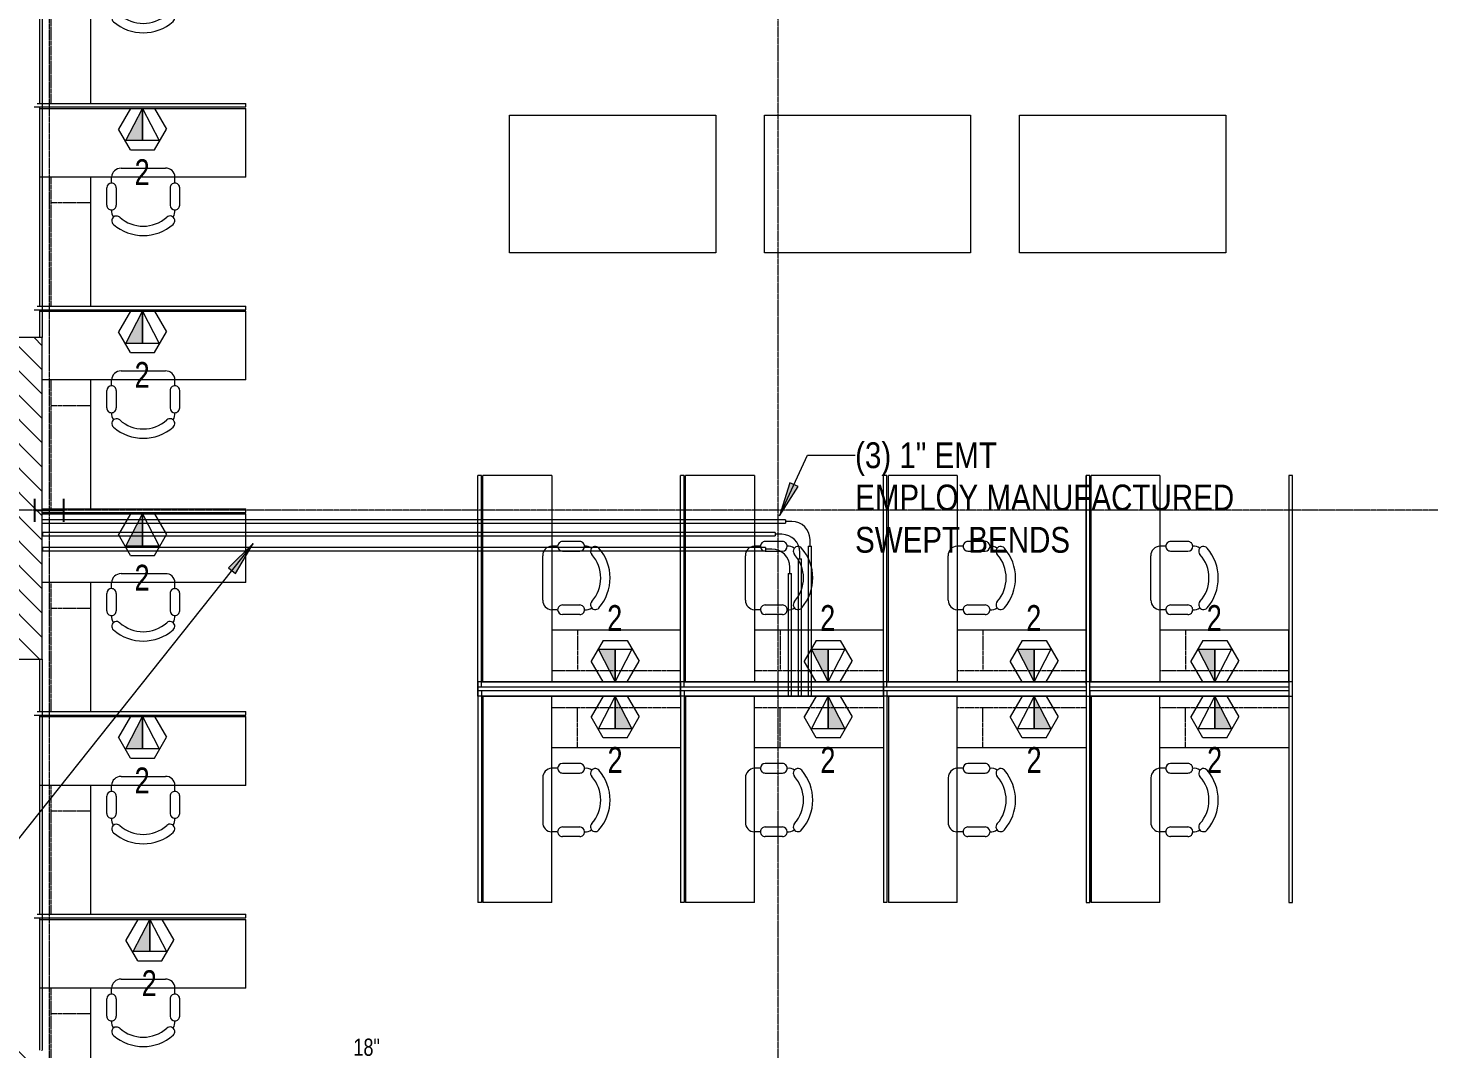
# Model space of a CAD drawing. Header units: inches. Extents: x -1106 to 1409, y -1111 to 918.
# Drawn here: x -858.3 to -369.4, y -164.2 to 192 of the extents above; entities that cross this region are included whole.
import ezdxf

# ---------------------------------------------------------------- set-up
doc = ezdxf.new("R2010")
doc.units = ezdxf.units.IN
doc.header["$MEASUREMENT"] = 0
for name, pattern in [('Dash', [0.25, 0.125, -0.125]), ('Dash_2_', [0.25, 0.125, -0.125]), ('Grid Line 1_4_', [0.4375, 0.25, -0.0625, 0.0625, -0.0625])]:
    doc.linetypes.add(name, pattern=pattern)
for name, color, linetype, lineweight in [('A-ANNO-NOTE', 131, 'Continuous', 9), ('A-GENM', 13, 'Continuous', 9), ('A-GENM-HDLN', 13, 'Dash_2_', 9), ('A-WALL', 113, 'Continuous', 13), ('A-WALL-PATT', 111, 'Continuous', 13), ('E-POWR-CNDT', 130, 'Continuous', 9), ('G-ANNO-TEXT', 231, 'Continuous', 9), ('I-FURN', 30, 'Continuous', 9), ('S-COLS-SYMB', 171, 'Continuous', 20), ('S-GRID', 1, 'Continuous', 9)]:
    doc.layers.add(name, color=color, linetype=linetype, lineweight=lineweight)
doc.styles.add('Arial Narrow', font='ARIALN.TTF', dxfattribs={"height": 9})
doc.styles.add('Arial_1', font='arial.ttf', dxfattribs={"width": 0.75, "height": 9})
doc.styles.add('Arial_2', font='arial.ttf', dxfattribs={"width": 0.75, "height": 6})

# ---------------------------------------------------------------- blocks, each defined once
blk = doc.blocks.new('AE Tech Design Workstation - AE Tech Design Workstation-V59-7TH FLOOR TELECOM UNDERFLOOR ROUTING PLAN')
at = {"layer": 'A-GENM', "color": 53}
for p, q in [((35.53, 69), (18.53, 69)), ((18.53, 69), (18.53, 24)), ((-12.43, 33.81), (-12.43, 27.75)), ((-9.11, 27.74), (-9.11, 33.81)), ((9.7, 27.74), (9.7, 33.8)), ((13.02, 33.81), (13.02, 27.74)), ((-10.77, 26.08), (-10.77, 24)), ((11.36, 26.08), (11.36, 24)), ((-35.47, 24), (35.53, 24)), ((-35.47, 24), (-35.47, 0)), ((8.04, 20.87), (-7.45, 20.87)), ((36.53, -0.5), (36.53, 9.19)), ((36.53, 0), (-35.47, 0)), ((38.41, -0.5), (-35.47, -0.5)), ((-35.47, -0.5), (-35.47, -1.75)), ((37.28, -1.75), (-35.47, -1.75))]:
    blk.add_line(p, q, dxfattribs=at)
for centre, radius, start, end in [((0.29, 28.49), 15.89, 49.1437, 131.054), ((-9.05, 39.22), 1.67, 131.054, 312.5429), ((0.29, 28.8), 12.33, 48.2016, 131.7984), ((9.62, 39.24), 1.67, 228.2016, 50.0859), ((-10.77, 33.81), 1.66, 89.999, 180), ((-6.84, 35.76), 3.94, 146.9517, 184.2406), ((-10.77, 33.81), 1.66, 0.0055, 89.999), ((11.36, 33.81), 1.66, 90.0156, 180.2214), ((8.13, 35.94), 3.26, 351.6396, 38.2491), ((11.36, 33.81), 1.66, 0, 90.0156), ((-10.77, 27.74), 1.66, 179.8001, 270.0001), ((-10.77, 27.74), 1.66, 269.965, 360), ((11.36, 27.74), 1.66, 180, 270.0521), ((11.36, 27.74), 1.66, 270.0521, 359.9993), ((-7.64, 24), 3.13, 180, 273.4675), ((8.04, 24.2), 3.33, 270, 356.6083)]:
    blk.add_arc(centre, radius, start, end, dxfattribs=at)
at = {"layer": 'A-GENM-HDLN', "color": 53, "linetype": 'Dash'}
for p, q in [((18.53, 69), (18.53, 33)), ((32.53, 24), (32.53, 69)), ((18.53, 33), (32.53, 33))]:
    blk.add_line(p, q, dxfattribs=at)
blk = doc.blocks.new('AE Tech Design Workstation - AE Tech Design Workstation-V60-7TH FLOOR TELECOM UNDERFLOOR ROUTING PLAN')
at = {"layer": 'A-GENM', "color": 53}
for p, q in [((36.53, 69), (18.53, 69)), ((18.53, 69), (18.53, 24)), ((36.53, 50.69), (36.53, 69)), ((-12.43, 33.81), (-12.43, 27.75)), ((-9.11, 27.74), (-9.11, 33.81)), ((9.7, 27.74), (9.7, 33.8)), ((13.02, 33.81), (13.02, 27.74)), ((-10.77, 26.08), (-10.77, 24)), ((11.36, 26.08), (11.36, 24)), ((-35.47, 24), (35.53, 24)), ((-35.47, 24), (-35.47, 0)), ((8.04, 20.87), (-7.45, 20.87)), ((35.53, 0), (-35.47, 0)), ((35.53, -0.5), (-35.47, -0.5)), ((-35.47, -0.5), (-35.47, -1.75)), ((35.53, -1.75), (-35.47, -1.75))]:
    blk.add_line(p, q, dxfattribs=at)
for centre, radius, start, end in [((0.29, 28.49), 15.89, 49.1437, 131.054), ((-9.05, 39.22), 1.67, 131.054, 312.5429), ((0.29, 28.8), 12.33, 48.2016, 131.7984), ((9.62, 39.24), 1.67, 228.2016, 50.0859), ((-10.77, 33.81), 1.66, 89.999, 180), ((-6.84, 35.76), 3.94, 146.9517, 184.2406), ((-10.77, 33.81), 1.66, 0.0055, 89.999), ((11.36, 33.81), 1.66, 90.0156, 180.2214), ((8.13, 35.94), 3.26, 351.6396, 38.2491), ((11.36, 33.81), 1.66, 0, 90.0156), ((-10.77, 27.74), 1.66, 179.8001, 270.0001), ((-10.77, 27.74), 1.66, 269.965, 360), ((11.36, 27.74), 1.66, 180, 270.0521), ((11.36, 27.74), 1.66, 270.0521, 359.9993), ((-7.64, 24), 3.13, 180, 273.4675), ((8.04, 24.2), 3.33, 270, 356.6083)]:
    blk.add_arc(centre, radius, start, end, dxfattribs=at)
at = {"layer": 'A-GENM-HDLN', "color": 53, "linetype": 'Dash'}
for p, q in [((18.53, 69), (18.53, 33)), ((32.53, 24), (32.53, 69)), ((18.53, 33), (32.53, 33))]:
    blk.add_line(p, q, dxfattribs=at)
blk = doc.blocks.new('AE Tech Design Workstation - AE Tech Design Workstation-V57-7TH FLOOR TELECOM UNDERFLOOR ROUTING PLAN')
at = {"layer": 'A-GENM', "color": 53}
for p, q in [((36.53, 69), (18.53, 69)), ((18.53, 69), (18.53, 24)), ((36.53, -0.5), (36.53, 69)), ((-12.43, 33.81), (-12.43, 27.75)), ((-9.11, 27.74), (-9.11, 33.81)), ((9.7, 27.74), (9.7, 33.8)), ((13.02, 33.81), (13.02, 27.74)), ((-10.77, 26.08), (-10.77, 24)), ((11.36, 26.08), (11.36, 24)), ((-35.47, 24), (36.53, 24)), ((-35.47, 24), (-35.47, 0)), ((8.04, 20.87), (-7.45, 20.87)), ((36.53, 0), (-35.47, 0)), ((38.41, -0.5), (-35.47, -0.5)), ((-35.47, -0.5), (-35.47, -1.75)), ((37.28, -1.75), (-35.47, -1.75))]:
    blk.add_line(p, q, dxfattribs=at)
for centre, radius, start, end in [((0.29, 28.49), 15.89, 49.1437, 131.054), ((-9.05, 39.22), 1.67, 131.054, 312.5429), ((0.29, 28.8), 12.33, 48.2016, 131.7984), ((9.62, 39.24), 1.67, 228.2016, 50.0859), ((-10.77, 33.81), 1.66, 89.999, 180), ((-6.84, 35.76), 3.94, 146.9517, 184.2406), ((-10.77, 33.81), 1.66, 0.0055, 89.999), ((11.36, 33.81), 1.66, 90.0156, 180.2214), ((8.13, 35.94), 3.26, 351.6396, 38.2491), ((11.36, 33.81), 1.66, 0, 90.0156), ((-10.77, 27.74), 1.66, 179.8001, 270.0001), ((-10.77, 27.74), 1.66, 269.965, 360), ((11.36, 27.74), 1.66, 180, 270.0521), ((11.36, 27.74), 1.66, 270.0521, 359.9993), ((-7.64, 24), 3.13, 180, 273.4675), ((8.04, 24.2), 3.33, 270, 356.6083)]:
    blk.add_arc(centre, radius, start, end, dxfattribs=at)
at = {"layer": 'A-GENM-HDLN', "color": 53, "linetype": 'Dash'}
for p, q in [((18.53, 69), (18.53, 33)), ((32.53, 24), (32.53, 69)), ((18.53, 33), (32.53, 33))]:
    blk.add_line(p, q, dxfattribs=at)
blk = doc.blocks.new('AE Tech Design Workstation - AE Tech Design Workstation-V63-7TH FLOOR TELECOM UNDERFLOOR ROUTING PLAN')
at = {"layer": 'A-GENM', "color": 53}
for p, q in [((36.53, 69), (18.53, 69)), ((18.53, 69), (18.53, 24)), ((36.53, 14.19), (36.53, 69)), ((-12.43, 33.81), (-12.43, 27.75)), ((-9.11, 27.74), (-9.11, 33.81)), ((9.7, 27.74), (9.7, 33.8)), ((13.02, 33.81), (13.02, 27.74)), ((-10.77, 26.08), (-10.77, 24)), ((11.36, 26.08), (11.36, 24)), ((-35.47, 24), (36.53, 24)), ((-35.47, 24), (-35.47, 0)), ((8.04, 20.87), (-7.45, 20.87)), ((35.53, 0), (-35.47, 0)), ((35.53, -0.5), (-35.47, -0.5)), ((-35.47, -0.5), (-35.47, -1.75)), ((35.53, -1.75), (-35.47, -1.75))]:
    blk.add_line(p, q, dxfattribs=at)
for centre, radius, start, end in [((0.29, 28.49), 15.89, 49.1437, 131.054), ((-9.05, 39.22), 1.67, 131.054, 312.5429), ((0.29, 28.8), 12.33, 48.2016, 131.7984), ((9.62, 39.24), 1.67, 228.2016, 50.0859), ((-10.77, 33.81), 1.66, 89.999, 180), ((-6.84, 35.76), 3.94, 146.9517, 184.2406), ((-10.77, 33.81), 1.66, 0.0055, 89.999), ((11.36, 33.81), 1.66, 90.0156, 180.2214), ((8.13, 35.94), 3.26, 351.6396, 38.2491), ((11.36, 33.81), 1.66, 0, 90.0156), ((-10.77, 27.74), 1.66, 179.8001, 270.0001), ((-10.77, 27.74), 1.66, 269.965, 360), ((11.36, 27.74), 1.66, 180, 270.0521), ((11.36, 27.74), 1.66, 270.0521, 359.9993), ((-7.64, 24), 3.13, 180, 273.4675), ((8.04, 24.2), 3.33, 270, 356.6083)]:
    blk.add_arc(centre, radius, start, end, dxfattribs=at)
at = {"layer": 'A-GENM-HDLN', "color": 53, "linetype": 'Dash'}
for p, q in [((18.53, 69), (18.53, 33)), ((32.53, 24), (32.53, 69)), ((18.53, 33), (32.53, 33))]:
    blk.add_line(p, q, dxfattribs=at)
blk = doc.blocks.new('AE Tech Design Workstation - AE Tech Design Workstation-V54-7TH FLOOR TELECOM UNDERFLOOR ROUTING PLAN')
at = {"layer": 'A-GENM', "color": 53}
for p, q in [((37.28, 1.75), (-35.47, 1.75)), ((-35.47, 0.5), (-35.47, 1.75)), ((38.41, 0.5), (-35.47, 0.5)), ((36.53, 0), (-35.47, 0)), ((-35.47, -24), (-35.47, 0)), ((36.53, 0.5), (36.53, -69)), ((41.53, 1.75), (37.28, 1.75)), ((38.41, -69), (38.41, 1.75)), ((39.66, -69), (39.66, 1.75)), ((41.53, -69), (41.53, 1.75)), ((-35.47, -24), (36.53, -24)), ((-10.77, -26.08), (-10.77, -24)), ((8.04, -20.87), (-7.45, -20.87)), ((11.36, -26.08), (11.36, -24)), ((18.53, -69), (18.53, -24)), ((-12.43, -33.81), (-12.43, -27.75)), ((-9.11, -27.74), (-9.11, -33.81)), ((9.7, -27.74), (9.7, -33.8)), ((13.02, -33.81), (13.02, -27.74)), ((36.53, -69), (18.53, -69)), ((36.53, -69), (41.53, -69))]:
    blk.add_line(p, q, dxfattribs=at)
for centre, radius, start, end in [((-7.64, -24), 3.13, 86.5325, 180), ((8.04, -24.2), 3.33, 3.3917, 90), ((-10.77, -27.74), 1.66, 89.9999, 180.1999), ((-10.77, -27.74), 1.66, 0, 90.035), ((11.36, -27.74), 1.66, 89.9479, 180), ((11.36, -27.74), 1.66, 0.0007, 89.9479), ((-10.77, -33.81), 1.66, 180, 270.001), ((-10.77, -33.81), 1.66, 270.001, 359.9945), ((11.36, -33.81), 1.66, 179.7786, 269.9844), ((11.36, -33.81), 1.66, 269.9844, 0), ((-6.84, -35.76), 3.94, 175.7594, 213.0483), ((-9.05, -39.22), 1.67, 47.4571, 228.946), ((0.29, -28.8), 12.33, 228.2016, 311.7984), ((9.62, -39.24), 1.67, 309.9141, 131.7984), ((8.13, -35.94), 3.26, 321.7509, 8.3604), ((0.29, -28.49), 15.89, 228.946, 310.8563)]:
    blk.add_arc(centre, radius, start, end, dxfattribs=at)
at = {"layer": 'A-GENM-HDLN', "color": 53, "linetype": 'Dash'}
for p, q in [((32.53, -24), (32.53, -69)), ((18.53, -33), (32.53, -33)), ((18.53, -69), (18.53, -33))]:
    blk.add_line(p, q, dxfattribs=at)
blk = doc.blocks.new('AE Tech Design Workstation - AE Tech Design Workstation w_ back-3397607-7TH FLOOR TELECOM UNDERFLOOR ROUTING PLAN')
at = {"layer": 'A-GENM', "color": 53}
for p, q in [((37.28, 1.75), (-35.47, 1.75)), ((-35.47, 0.5), (-35.47, 1.75)), ((38.41, 0.5), (-35.47, 0.5)), ((36.53, 0), (-35.47, 0)), ((-35.47, -24), (-35.47, 0)), ((36.53, 0.5), (36.53, -69)), ((41.53, 1.75), (37.28, 1.75)), ((38.41, -69), (38.41, 1.75)), ((39.66, -69), (39.66, 1.75)), ((41.53, -69), (41.53, 1.75)), ((-35.47, -24), (36.53, -24)), ((-10.77, -26.08), (-10.77, -24)), ((8.04, -20.87), (-7.45, -20.87)), ((11.36, -26.08), (11.36, -24)), ((18.53, -69), (18.53, -24)), ((-12.43, -33.81), (-12.43, -27.75)), ((-9.11, -27.74), (-9.11, -33.81)), ((9.7, -27.74), (9.7, -33.8)), ((13.02, -33.81), (13.02, -27.74)), ((41.53, -69), (-35.47, -69)), ((-35.47, -69), (-35.47, -70.25)), ((-35.47, -70.25), (41.53, -70.25)), ((36.53, -69), (18.53, -69)), ((41.53, -70.25), (41.53, -69))]:
    blk.add_line(p, q, dxfattribs=at)
for centre, radius, start, end in [((-7.64, -24), 3.13, 86.5325, 180), ((8.04, -24.2), 3.33, 3.3917, 90), ((-10.77, -27.74), 1.66, 89.9999, 180.1999), ((-10.77, -27.74), 1.66, 0, 90.035), ((11.36, -27.74), 1.66, 89.9479, 180), ((11.36, -27.74), 1.66, 0.0007, 89.9479), ((-10.77, -33.81), 1.66, 180, 270.001), ((-10.77, -33.81), 1.66, 270.001, 359.9945), ((11.36, -33.81), 1.66, 179.7786, 269.9844), ((11.36, -33.81), 1.66, 269.9844, 0), ((-6.84, -35.76), 3.94, 175.7594, 213.0483), ((-9.05, -39.22), 1.67, 47.4571, 228.946), ((0.29, -28.8), 12.33, 228.2016, 311.7984), ((9.62, -39.24), 1.67, 309.9141, 131.7984), ((8.13, -35.94), 3.26, 321.7509, 8.3604), ((0.29, -28.49), 15.89, 228.946, 310.8563)]:
    blk.add_arc(centre, radius, start, end, dxfattribs=at)
at = {"layer": 'A-GENM-HDLN', "color": 53, "linetype": 'Dash'}
for p, q in [((32.53, -24), (32.53, -69)), ((18.53, -33), (32.53, -33)), ((18.53, -69), (18.53, -33))]:
    blk.add_line(p, q, dxfattribs=at)
blk = doc.blocks.new('AE Tech Design Workstation - AE Tech Design Workstation-V64-7TH FLOOR TELECOM UNDERFLOOR ROUTING PLAN')
at = {"layer": 'A-GENM', "color": 53}
for p, q in [((36.53, 69), (18.53, 69)), ((18.53, 69), (18.53, 24)), ((36.53, -0.5), (36.53, 69)), ((36.53, 69), (41.53, 69)), ((38.41, 69), (38.41, -1.75)), ((39.66, 69), (39.66, -1.75)), ((41.53, 69), (41.53, -1.75)), ((-12.43, 33.81), (-12.43, 27.75)), ((-9.11, 27.74), (-9.11, 33.81)), ((9.7, 27.74), (9.7, 33.8)), ((13.02, 33.81), (13.02, 27.74)), ((-10.77, 26.08), (-10.77, 24)), ((11.36, 26.08), (11.36, 24)), ((-35.47, 24), (36.53, 24)), ((-35.47, 24), (-35.47, 0)), ((8.04, 20.87), (-7.45, 20.87)), ((36.53, 0), (-35.47, 0)), ((38.41, -0.5), (-35.47, -0.5)), ((-35.47, -0.5), (-35.47, -1.75)), ((37.28, -1.75), (-35.47, -1.75)), ((41.53, -1.75), (37.28, -1.75))]:
    blk.add_line(p, q, dxfattribs=at)
for centre, radius, start, end in [((0.29, 28.49), 15.89, 49.1437, 131.054), ((-9.05, 39.22), 1.67, 131.054, 312.5429), ((0.29, 28.8), 12.33, 48.2016, 131.7984), ((9.62, 39.24), 1.67, 228.2016, 50.0859), ((-10.77, 33.81), 1.66, 89.999, 180), ((-6.84, 35.76), 3.94, 146.9517, 184.2406), ((-10.77, 33.81), 1.66, 0.0055, 89.999), ((11.36, 33.81), 1.66, 90.0156, 180.2214), ((8.13, 35.94), 3.26, 351.6396, 38.2491), ((11.36, 33.81), 1.66, 0, 90.0156), ((-10.77, 27.74), 1.66, 179.8001, 270.0001), ((-10.77, 27.74), 1.66, 269.965, 360), ((11.36, 27.74), 1.66, 180, 270.0521), ((11.36, 27.74), 1.66, 270.0521, 359.9993), ((-7.64, 24), 3.13, 180, 273.4675), ((8.04, 24.2), 3.33, 270, 356.6083)]:
    blk.add_arc(centre, radius, start, end, dxfattribs=at)
at = {"layer": 'A-GENM-HDLN', "color": 53, "linetype": 'Dash'}
for p, q in [((18.53, 69), (18.53, 33)), ((32.53, 24), (32.53, 69)), ((18.53, 33), (32.53, 33))]:
    blk.add_line(p, q, dxfattribs=at)
blk = doc.blocks.new('AE Tech Design Workstation - AE Tech Design Workstation w_ back-3397598-7TH FLOOR TELECOM UNDERFLOOR ROUTING PLAN')
at = {"layer": 'A-GENM', "color": 53}
for p, q in [((41.53, 70.25), (-35.47, 70.25)), ((-35.47, 70.25), (-35.47, 69)), ((-35.47, 69), (41.53, 69)), ((36.53, 69), (18.53, 69)), ((18.53, 69), (18.53, 24)), ((36.53, -0.5), (36.53, 69)), ((38.41, 69), (38.41, -1.75)), ((39.66, 69), (39.66, -1.75)), ((41.53, 69), (41.53, 70.25)), ((41.53, 69), (41.53, -1.75)), ((-12.43, 33.81), (-12.43, 27.75)), ((-9.11, 27.74), (-9.11, 33.81)), ((9.7, 27.74), (9.7, 33.8)), ((13.02, 33.81), (13.02, 27.74)), ((-10.77, 26.08), (-10.77, 24)), ((11.36, 26.08), (11.36, 24)), ((-35.47, 24), (36.53, 24)), ((-35.47, 24), (-35.47, 0)), ((8.04, 20.87), (-7.45, 20.87)), ((36.53, 0), (-35.47, 0)), ((38.41, -0.5), (-35.47, -0.5)), ((-35.47, -0.5), (-35.47, -1.75)), ((37.28, -1.75), (-35.47, -1.75)), ((41.53, -1.75), (37.28, -1.75))]:
    blk.add_line(p, q, dxfattribs=at)
for centre, radius, start, end in [((0.29, 28.49), 15.89, 49.1437, 131.054), ((-9.05, 39.22), 1.67, 131.054, 312.5429), ((0.29, 28.8), 12.33, 48.2016, 131.7984), ((9.62, 39.24), 1.67, 228.2016, 50.0859), ((-10.77, 33.81), 1.66, 89.999, 180), ((-6.84, 35.76), 3.94, 146.9517, 184.2406), ((-10.77, 33.81), 1.66, 0.0055, 89.999), ((11.36, 33.81), 1.66, 90.0156, 180.2214), ((8.13, 35.94), 3.26, 351.6396, 38.2491), ((11.36, 33.81), 1.66, 0, 90.0156), ((-10.77, 27.74), 1.66, 179.8001, 270.0001), ((-10.77, 27.74), 1.66, 269.965, 360), ((11.36, 27.74), 1.66, 180, 270.0521), ((11.36, 27.74), 1.66, 270.0521, 359.9993), ((-7.64, 24), 3.13, 180, 273.4675), ((8.04, 24.2), 3.33, 270, 356.6083)]:
    blk.add_arc(centre, radius, start, end, dxfattribs=at)
at = {"layer": 'A-GENM-HDLN', "color": 53, "linetype": 'Dash'}
for p, q in [((18.53, 69), (18.53, 33)), ((32.53, 24), (32.53, 69)), ((18.53, 33), (32.53, 33))]:
    blk.add_line(p, q, dxfattribs=at)
blk = doc.blocks.new('AE Tech Design Workstation - AE Tech Design Workstation w_ back-V84-7TH FLOOR TELECOM UNDERFLOOR ROUTING PLAN')
at = {"layer": 'A-GENM', "color": 53}
for p, q in [((35.53, 70.25), (-35.47, 70.25)), ((-35.47, 70.25), (-35.47, 69)), ((-35.47, 69), (35.53, 69)), ((35.53, 69), (18.53, 69)), ((18.53, 69), (18.53, 24)), ((36.53, -0.5), (36.53, 45.69)), ((-12.43, 33.81), (-12.43, 27.75)), ((-9.11, 27.74), (-9.11, 33.81)), ((9.7, 27.74), (9.7, 33.8)), ((13.02, 33.81), (13.02, 27.74)), ((-10.77, 26.08), (-10.77, 24)), ((11.36, 26.08), (11.36, 24)), ((-35.47, 24), (36.53, 24)), ((-35.47, 24), (-35.47, 0)), ((8.04, 20.87), (-7.45, 20.87)), ((36.53, 0), (-35.47, 0)), ((38.41, -0.5), (-35.47, -0.5)), ((-35.47, -0.5), (-35.47, -1.75)), ((37.28, -1.75), (-35.47, -1.75))]:
    blk.add_line(p, q, dxfattribs=at)
for centre, radius, start, end in [((0.29, 28.49), 15.89, 49.1437, 131.054), ((-9.05, 39.22), 1.67, 131.054, 312.5429), ((0.29, 28.8), 12.33, 48.2016, 131.7984), ((9.62, 39.24), 1.67, 228.2016, 50.0859), ((-10.77, 33.81), 1.66, 89.999, 180), ((-6.84, 35.76), 3.94, 146.9517, 184.2406), ((-10.77, 33.81), 1.66, 0.0055, 89.999), ((11.36, 33.81), 1.66, 90.0156, 180.2214), ((8.13, 35.94), 3.26, 351.6396, 38.2491), ((11.36, 33.81), 1.66, 0, 90.0156), ((-10.77, 27.74), 1.66, 179.8001, 270.0001), ((-10.77, 27.74), 1.66, 269.965, 360), ((11.36, 27.74), 1.66, 180, 270.0521), ((11.36, 27.74), 1.66, 270.0521, 359.9993), ((-7.64, 24), 3.13, 180, 273.4675), ((8.04, 24.2), 3.33, 270, 356.6083)]:
    blk.add_arc(centre, radius, start, end, dxfattribs=at)
at = {"layer": 'A-GENM-HDLN', "color": 53, "linetype": 'Dash'}
for p, q in [((18.53, 69), (18.53, 33)), ((32.53, 24), (32.53, 69)), ((18.53, 33), (32.53, 33))]:
    blk.add_line(p, q, dxfattribs=at)
blk = doc.blocks.new('Table-Rectangular - 72_ x 48_ Work Table A-5206717-7TH FLOOR TELECOM UNDERFLOOR ROUTING PLAN')
at = {"layer": 'I-FURN', "color": 53}
for p, q in [((-36, 24), (36, 24)), ((-36, -24), (-36, 24)), ((36, 24), (36, -24)), ((36, -24), (-36, -24))]:
    blk.add_line(p, q, dxfattribs=at)
blk = doc.blocks.new('AE Tech Design Workstation - AE Tech Design Workstation w_ back-V89-7TH FLOOR TELECOM UNDERFLOOR ROUTING PLAN')
at = {"layer": 'A-GENM', "color": 53}
for p, q in [((37.28, 1.75), (-35.47, 1.75)), ((38.41, 0.5), (-35.47, 0.5)), ((36.53, 0), (-35.47, 0)), ((-35.47, -24), (-35.47, 0)), ((36.53, 0.5), (36.53, -69)), ((38.41, -69), (38.41, 0.5)), ((39.66, -69), (39.66, 0.5)), ((41.53, -69), (41.53, 0.5)), ((-35.47, -24), (36.53, -24)), ((-10.77, -26.08), (-10.77, -24)), ((8.04, -20.87), (-7.45, -20.87)), ((11.36, -26.08), (11.36, -24)), ((18.53, -69), (18.53, -24)), ((-12.43, -33.81), (-12.43, -27.75)), ((-9.11, -27.74), (-9.11, -33.81)), ((9.7, -27.74), (9.7, -33.8)), ((13.02, -33.81), (13.02, -27.74)), ((41.53, -69), (-35.47, -69)), ((-35.47, -69), (-35.47, -70.25)), ((-35.47, -70.25), (41.53, -70.25)), ((36.53, -69), (18.53, -69)), ((41.53, -70.25), (41.53, -69))]:
    blk.add_line(p, q, dxfattribs=at)
for centre, radius, start, end in [((-7.64, -24), 3.13, 86.5325, 180), ((8.04, -24.2), 3.33, 3.3917, 90), ((-10.77, -27.74), 1.66, 89.9999, 180.1999), ((-10.77, -27.74), 1.66, 0, 90.035), ((11.36, -27.74), 1.66, 89.9479, 180), ((11.36, -27.74), 1.66, 0.0007, 89.9479), ((-10.77, -33.81), 1.66, 180, 270.001), ((-10.77, -33.81), 1.66, 270.001, 359.9945), ((11.36, -33.81), 1.66, 179.7786, 269.9844), ((11.36, -33.81), 1.66, 269.9844, 0), ((-6.84, -35.76), 3.94, 175.7594, 213.0483), ((-9.05, -39.22), 1.67, 47.4571, 228.946), ((0.29, -28.8), 12.33, 228.2016, 311.7984), ((9.62, -39.24), 1.67, 309.9141, 131.7984), ((8.13, -35.94), 3.26, 321.7509, 8.3604), ((0.29, -28.49), 15.89, 228.946, 310.8563)]:
    blk.add_arc(centre, radius, start, end, dxfattribs=at)
at = {"layer": 'A-GENM-HDLN', "color": 53, "linetype": 'Dash'}
for p, q in [((32.53, -24), (32.53, -69)), ((18.53, -33), (32.53, -33)), ((18.53, -69), (18.53, -33))]:
    blk.add_line(p, q, dxfattribs=at)
blk = doc.blocks.new('AE Tech Design Workstation - AE Tech Design Workstation w_ back-V90-7TH FLOOR TELECOM UNDERFLOOR ROUTING PLAN')
at = {"layer": 'A-GENM', "color": 53}
for p, q in [((41.53, 70.25), (-35.47, 70.25)), ((-35.47, 70.25), (-35.47, 69)), ((-35.47, 69), (41.53, 69)), ((36.53, 69), (18.53, 69)), ((18.53, 69), (18.53, 24)), ((36.53, -0.5), (36.53, 69)), ((38.41, 69), (38.41, -0.5)), ((39.66, 69), (39.66, -0.5)), ((41.53, 69), (41.53, 70.25)), ((41.53, 69), (41.53, -0.5)), ((-12.43, 33.81), (-12.43, 27.75)), ((-9.11, 27.74), (-9.11, 33.81)), ((9.7, 27.74), (9.7, 33.8)), ((13.02, 33.81), (13.02, 27.74)), ((-10.77, 26.08), (-10.77, 24)), ((11.36, 26.08), (11.36, 24)), ((-35.47, 24), (36.53, 24)), ((-35.47, 24), (-35.47, 0)), ((8.04, 20.87), (-7.45, 20.87)), ((36.53, 0), (-35.47, 0)), ((38.41, -0.5), (-35.47, -0.5)), ((37.28, -1.75), (-35.47, -1.75))]:
    blk.add_line(p, q, dxfattribs=at)
for centre, radius, start, end in [((0.29, 28.49), 15.89, 49.1437, 131.054), ((-9.05, 39.22), 1.67, 131.054, 312.5429), ((0.29, 28.8), 12.33, 48.2016, 131.7984), ((9.62, 39.24), 1.67, 228.2016, 50.0859), ((-10.77, 33.81), 1.66, 89.999, 180), ((-6.84, 35.76), 3.94, 146.9517, 184.2406), ((-10.77, 33.81), 1.66, 0.0055, 89.999), ((11.36, 33.81), 1.66, 90.0156, 180.2214), ((8.13, 35.94), 3.26, 351.6396, 38.2491), ((11.36, 33.81), 1.66, 0, 90.0156), ((-10.77, 27.74), 1.66, 179.8001, 270.0001), ((-10.77, 27.74), 1.66, 269.965, 360), ((11.36, 27.74), 1.66, 180, 270.0521), ((11.36, 27.74), 1.66, 270.0521, 359.9993), ((-7.64, 24), 3.13, 180, 273.4675), ((8.04, 24.2), 3.33, 270, 356.6083)]:
    blk.add_arc(centre, radius, start, end, dxfattribs=at)
at = {"layer": 'A-GENM-HDLN', "color": 53, "linetype": 'Dash'}
for p, q in [((18.53, 69), (18.53, 33)), ((32.53, 24), (32.53, 69)), ((18.53, 33), (32.53, 33))]:
    blk.add_line(p, q, dxfattribs=at)
blk = doc.blocks.new('18433_1 - AEO NY - CENTRAL_rvt-1-7TH FLOOR TELECOM UNDERFLOOR ROUTING PLAN')
at = {"layer": 'A-WALL-PATT', "lineweight": 9}
h = blk.add_hatch(dxfattribs=at)
h.set_pattern_fill('FP_1', color=53, style=0, pattern_type=2)
h.set_pattern_definition([(135, (0, 0), (-4.24264, -4.24264), [])])
h.paths.add_polyline_path([(-853.35, -553.12), (-853.35, -413.43), (-893.35, -413.43), (-893.35, -553.12)], flags=0)
h.paths.add_polyline_path([(-853.35, -276.93), (-853.35, -164.68), (-893.35, -164.68), (-893.35, -276.93)], flags=0)
h.paths.add_polyline_path([(-893.35, -28.18), (-853.35, -28.18), (-853.35, 84.07), (-893.35, 84.07), (-893.35, -22.64)], flags=0)
h.paths.add_polyline_path([(-872.88, 220.57), (-853.35, 220.57), (-853.35, 332.82), (-893.35, 332.82), (-893.35, 220.57)], flags=0)
h.paths.add_polyline_path([(-853.35, 469.32), (-853.35, 581.57), (-893.35, 581.57), (-893.35, 469.32)], flags=0)
h.paths.add_polyline_path([(-872.88, 718.07), (-853.35, 718.07), (-853.35, 797.38), (-893.35, 797.38), (-893.35, 718.07)], flags=0)
at = {"layer": 'A-WALL', "color": 53, "lineweight": 9}
for p, q in [((-853.35, 220.57), (-853.35, 84.07)), ((-853.35, -28.18), (-853.35, -164.68))]:
    blk.add_line(p, q, dxfattribs=at)
at = {"layer": 'A-WALL', "color": 133, "lineweight": 20}
for p, q in [((-853.35, 84.07), (-893.35, 84.07)), ((-853.35, -28.18), (-853.35, 84.07)), ((-893.35, -28.18), (-853.35, -28.18))]:
    blk.add_line(p, q, dxfattribs=at)
at = {"layer": 'S-GRID', "linetype": 'Grid Line 1_4_'}
for p, q in [((-850.85, -529.37), (-850.85, 870.85)), ((-596.57, -581.24), (-596.57, 870.85)), ((965.79, 23.76), (-931.82, 23.76))]:
    blk.add_line(p, q, dxfattribs=at)
at = {"color": 53, "lineweight": 9}
for name, p, rotation in [('AE Tech Design Workstation - AE Tech Design Workstation-V63-7TH FLOOR TELECOM UNDERFLOOR ROUTING PLAN', (-817.82, 234.76), 180), ('AE Tech Design Workstation - AE Tech Design Workstation-V57-7TH FLOOR TELECOM UNDERFLOOR ROUTING PLAN', (-817.82, 164.01), 180), ('AE Tech Design Workstation - AE Tech Design Workstation-V59-7TH FLOOR TELECOM UNDERFLOOR ROUTING PLAN', (-817.82, 93.26), 180), ('AE Tech Design Workstation - AE Tech Design Workstation-V64-7TH FLOOR TELECOM UNDERFLOOR ROUTING PLAN', (-699.57, 0.41), 270.0000000000011), ('AE Tech Design Workstation - AE Tech Design Workstation-V64-7TH FLOOR TELECOM UNDERFLOOR ROUTING PLAN', (-628.82, 0.41), 270.0000000000011), ('AE Tech Design Workstation - AE Tech Design Workstation w_ back-3397598-7TH FLOOR TELECOM UNDERFLOOR ROUTING PLAN', (-558.07, 0.41), 270.0000000000011), ('AE Tech Design Workstation - AE Tech Design Workstation w_ back-V90-7TH FLOOR TELECOM UNDERFLOOR ROUTING PLAN', (-487.32, 0.41), 270.0000000000011), ('AE Tech Design Workstation - AE Tech Design Workstation-V60-7TH FLOOR TELECOM UNDERFLOOR ROUTING PLAN', (-817.82, 22.51), 180), ('AE Tech Design Workstation - AE Tech Design Workstation-V54-7TH FLOOR TELECOM UNDERFLOOR ROUTING PLAN', (-699.57, -77.65), 89.99999999999889), ('AE Tech Design Workstation - AE Tech Design Workstation-V54-7TH FLOOR TELECOM UNDERFLOOR ROUTING PLAN', (-628.82, -77.65), 89.99999999999889), ('AE Tech Design Workstation - AE Tech Design Workstation w_ back-3397607-7TH FLOOR TELECOM UNDERFLOOR ROUTING PLAN', (-558.07, -77.65), 89.99999999999889), ('AE Tech Design Workstation - AE Tech Design Workstation w_ back-V89-7TH FLOOR TELECOM UNDERFLOOR ROUTING PLAN', (-487.32, -77.65), 89.99999999999889), ('AE Tech Design Workstation - AE Tech Design Workstation-V57-7TH FLOOR TELECOM UNDERFLOOR ROUTING PLAN', (-817.82, -48.24), 180), ('AE Tech Design Workstation - AE Tech Design Workstation w_ back-V84-7TH FLOOR TELECOM UNDERFLOOR ROUTING PLAN', (-817.82, -118.99), 180)]:
    blk.add_blockref(name, p, dxfattribs=dict(at, rotation=rotation))
for p in [(-654.32, 137.63), (-565.35, 137.63), (-476.35, 137.63)]:
    blk.add_blockref('Table-Rectangular - 72_ x 48_ Work Table A-5206717-7TH FLOOR TELECOM UNDERFLOOR ROUTING PLAN', p, dxfattribs=at)
blk = doc.blocks.new('W-Wide Flange-Column - W10X49-819827-7TH FLOOR TELECOM UNDERFLOOR ROUTING PLAN')
at = {"layer": 'S-COLS-SYMB', "color": 63, "lineweight": 25}
for p, q in [((-4.01, 5.05), (4.01, 5.05)), ((0, 5.05), (0, -5.05)), ((-4.01, -5.05), (4.01, -5.05))]:
    blk.add_line(p, q, dxfattribs=at)
blk = doc.blocks.new('5649_structural model_2019_rvt-1-7TH FLOOR TELECOM UNDERFLOOR ROUTING PLAN')
at = {"color": 123, "lineweight": 13, "rotation": 89.9999999999999}
blk.add_blockref('W-Wide Flange-Column - W10X49-819827-7TH FLOOR TELECOM UNDERFLOOR ROUTING PLAN', (-850.85, 23.76), dxfattribs=at)
blk = doc.blocks.new('Conduit Elbow - without Fittings - EMT - Standard-554355-7TH FLOOR TELECOM UNDERFLOOR ROUTING PLAN')
at = {"layer": 'E-POWR-CNDT'}
for p, q in [((0, 6.332), (0, 8.582)), ((-8.582, 0), (-6.332, 0))]:
    blk.add_line(p, q, dxfattribs=at)
blk.add_arc((-6.332, 6.332), 6.332, 270, 0, dxfattribs=at)

msp = doc.modelspace()

# ---------------------------------------------------------------- block references
at = {"lineweight": 5}
msp.add_blockref('18433_1 - AEO NY - CENTRAL_rvt-1-7TH FLOOR TELECOM UNDERFLOOR ROUTING PLAN', (0, 0), dxfattribs=at)

# ---------------------------------------------------------------- next in the draw order: hatches: boundary and pattern name
at = {"layer": 'A-ANNO-NOTE'}
for points in [[(-824.16, 152.76), (-818.35, 164.01), (-818.35, 152.76)], [(-824.16, 82.01), (-818.35, 93.26), (-818.35, 82.01)], [(-824.16, 11.26), (-818.35, 22.51), (-818.35, 11.26)], [(-653.41, -36.12), (-653.41, -24.87), (-659.21, -24.87)], [(-579.08, -36.12), (-579.08, -24.87), (-584.89, -24.87), (-579.65, -35.02)], [(-507.17, -36.12), (-507.17, -24.87), (-512.98, -24.87)], [(-444.17, -36.12), (-444.17, -24.87), (-449.98, -24.87), (-444.32, -35.84)], [(-647.6, -52.37), (-653.41, -41.12), (-653.41, -52.37)], [(-573.32, -52.37), (-579.12, -41.12), (-579.12, -52.37)], [(-501.37, -52.37), (-507.17, -41.12), (-507.17, -52.37)], [(-438.37, -52.37), (-444.17, -41.12), (-444.17, -52.37)], [(-824.16, -59.49), (-818.35, -48.24), (-818.35, -59.49)], [(-821.66, -130.24), (-815.85, -118.99), (-815.85, -130.24)]]:
    msp.add_hatch(color=256, dxfattribs=at).paths.add_polyline_path(points, flags=0)
at = {"layer": 'G-ANNO-TEXT'}
for points in [[(-596.02, 21.82), (-589.56, 32.06), (-592.43, 33.38)], [(-779.7, 12.11), (-788.41, 3.7), (-785.94, 1.74)]]:
    msp.add_hatch(color=7, dxfattribs=at).paths.add_polyline_path(points, flags=0)

# ---------------------------------------------------------------- next in the draw order: linework, layer by layer
at = {"layer": 'A-ANNO-NOTE'}
for p, q in [((-822.55, 164.01), (-826.72, 156.78)), ((-824.16, 152.76), (-818.35, 164.01)), ((-822.55, 164.01), (-814.16, 164.01)), ((-818.35, 164.01), (-818.35, 152.76)), ((-818.35, 152.76), (-818.35, 164.01)), ((-814.16, 164.01), (-809.98, 156.78)), ((-822.53, 149.51), (-826.72, 156.78)), ((-814.18, 149.51), (-809.98, 156.78)), ((-818.35, 152.76), (-824.16, 152.76)), ((-822.53, 149.51), (-814.18, 149.51)), ((-822.55, 93.26), (-826.72, 86.03)), ((-824.16, 82.01), (-818.35, 93.26)), ((-822.55, 93.26), (-814.16, 93.26)), ((-818.35, 93.26), (-818.35, 82.01)), ((-818.35, 82.01), (-818.35, 93.26)), ((-814.16, 93.26), (-809.98, 86.03)), ((-822.53, 78.76), (-826.72, 86.03)), ((-814.18, 78.76), (-809.98, 86.03)), ((-818.35, 82.01), (-824.16, 82.01)), ((-822.53, 78.76), (-814.18, 78.76)), ((-822.55, 22.51), (-826.72, 15.28)), ((-824.16, 11.26), (-818.35, 22.51)), ((-822.55, 22.51), (-814.16, 22.51)), ((-818.35, 22.51), (-818.35, 11.26)), ((-818.35, 11.26), (-818.35, 22.51)), ((-814.16, 22.51), (-809.98, 15.28)), ((-822.53, 8.01), (-826.72, 15.28)), ((-814.18, 8.01), (-809.98, 15.28)), ((-818.35, 11.26), (-824.16, 11.26)), ((-822.53, 8.01), (-814.18, 8.01)), ((-657.58, -21.63), (-661.77, -28.89)), ((-657.58, -21.63), (-649.23, -21.63)), ((-649.23, -21.63), (-645.04, -28.89)), ((-583.26, -21.63), (-587.45, -28.89)), ((-583.26, -21.63), (-574.91, -21.63)), ((-574.91, -21.63), (-570.72, -28.89)), ((-511.35, -21.63), (-515.54, -28.89)), ((-511.35, -21.63), (-503, -21.63)), ((-503, -21.63), (-498.81, -28.89)), ((-448.35, -21.63), (-452.54, -28.89)), ((-448.35, -21.63), (-440, -21.63)), ((-440, -21.63), (-435.81, -28.89)), ((-657.6, -36.12), (-661.77, -28.89)), ((-653.41, -24.87), (-659.21, -24.87)), ((-659.21, -24.87), (-653.41, -36.12)), ((-653.41, -36.12), (-653.41, -24.87)), ((-653.41, -24.87), (-653.41, -36.12)), ((-649.21, -36.12), (-645.04, -28.89)), ((-583.28, -36.12), (-587.45, -28.89)), ((-579.08, -24.87), (-584.89, -24.87)), ((-584.89, -24.87), (-579.08, -36.12)), ((-579.08, -36.12), (-579.08, -24.87)), ((-579.08, -24.87), (-579.08, -36.12)), ((-574.89, -36.12), (-570.72, -28.89)), ((-511.37, -36.12), (-515.54, -28.89)), ((-507.17, -24.87), (-512.98, -24.87)), ((-512.98, -24.87), (-507.17, -36.12)), ((-507.17, -36.12), (-507.17, -24.87)), ((-507.17, -24.87), (-507.17, -36.12)), ((-502.98, -36.12), (-498.81, -28.89)), ((-448.37, -36.12), (-452.54, -28.89)), ((-444.17, -24.87), (-449.98, -24.87)), ((-449.98, -24.87), (-444.17, -36.12)), ((-444.17, -36.12), (-444.17, -24.87)), ((-444.17, -24.87), (-444.17, -36.12)), ((-439.98, -36.12), (-435.81, -28.89)), ((-657.6, -36.12), (-649.21, -36.12)), ((-583.28, -36.12), (-574.89, -36.12)), ((-511.37, -36.12), (-502.98, -36.12)), ((-448.37, -36.12), (-439.98, -36.12)), ((-657.6, -41.12), (-661.77, -48.35)), ((-649.21, -41.12), (-657.6, -41.12)), ((-653.41, -41.12), (-653.41, -52.37)), ((-647.6, -52.37), (-653.41, -41.12)), ((-653.41, -52.37), (-653.41, -41.12)), ((-649.21, -41.12), (-645.04, -48.35)), ((-583.32, -41.12), (-587.49, -48.35)), ((-574.93, -41.12), (-583.32, -41.12)), ((-579.12, -41.12), (-579.12, -52.37)), ((-573.32, -52.37), (-579.12, -41.12)), ((-579.12, -52.37), (-579.12, -41.12)), ((-574.93, -41.12), (-570.76, -48.35)), ((-511.37, -41.12), (-515.54, -48.35)), ((-502.98, -41.12), (-511.37, -41.12)), ((-507.17, -41.12), (-507.17, -52.37)), ((-501.37, -52.37), (-507.17, -41.12)), ((-507.17, -52.37), (-507.17, -41.12)), ((-502.98, -41.12), (-498.81, -48.35)), ((-448.37, -41.12), (-452.54, -48.35)), ((-439.98, -41.12), (-448.37, -41.12)), ((-444.17, -41.12), (-444.17, -52.37)), ((-438.37, -52.37), (-444.17, -41.12)), ((-444.17, -52.37), (-444.17, -41.12)), ((-439.98, -41.12), (-435.81, -48.35)), ((-822.55, -48.24), (-826.72, -55.47)), ((-824.16, -59.49), (-818.35, -48.24)), ((-822.55, -48.24), (-814.16, -48.24)), ((-818.35, -48.24), (-818.35, -59.49)), ((-818.35, -59.49), (-818.35, -48.24)), ((-814.16, -48.24), (-809.98, -55.47)), ((-657.58, -55.61), (-661.77, -48.35)), ((-649.23, -55.61), (-645.04, -48.35)), ((-583.3, -55.61), (-587.49, -48.35)), ((-574.95, -55.61), (-570.76, -48.35)), ((-511.35, -55.61), (-515.54, -48.35)), ((-503, -55.61), (-498.81, -48.35)), ((-448.35, -55.61), (-452.54, -48.35)), ((-440, -55.61), (-435.81, -48.35)), ((-653.41, -52.37), (-647.6, -52.37)), ((-579.12, -52.37), (-573.32, -52.37)), ((-507.17, -52.37), (-501.37, -52.37)), ((-444.17, -52.37), (-438.37, -52.37)), ((-822.53, -62.74), (-826.72, -55.47)), ((-814.18, -62.74), (-809.98, -55.47)), ((-649.23, -55.61), (-657.58, -55.61)), ((-574.95, -55.61), (-583.3, -55.61)), ((-503, -55.61), (-511.35, -55.61)), ((-440, -55.61), (-448.35, -55.61)), ((-818.35, -59.49), (-824.16, -59.49)), ((-822.53, -62.74), (-814.18, -62.74)), ((-820.05, -118.99), (-824.22, -126.22)), ((-821.66, -130.24), (-815.85, -118.99)), ((-820.05, -118.99), (-811.66, -118.99)), ((-815.85, -118.99), (-815.85, -130.24)), ((-815.85, -130.24), (-815.85, -118.99)), ((-811.66, -118.99), (-807.48, -126.22)), ((-820.03, -133.49), (-824.22, -126.22)), ((-811.68, -133.49), (-807.48, -126.22)), ((-815.85, -130.24), (-821.66, -130.24)), ((-820.03, -133.49), (-811.68, -133.49))]:
    msp.add_line(p, q, dxfattribs=at)
at = {"layer": 'A-ANNO-NOTE', "lineweight": 20}
for p, q in [((-824.16, 152.76), (-818.35, 164.01)), ((-818.35, 164.01), (-812.55, 152.76)), ((-812.55, 152.76), (-824.16, 152.76)), ((-824.16, 82.01), (-818.35, 93.26)), ((-818.35, 93.26), (-812.55, 82.01)), ((-812.55, 82.01), (-824.16, 82.01)), ((-824.16, 11.26), (-818.35, 22.51)), ((-818.35, 22.51), (-812.55, 11.26)), ((-812.55, 11.26), (-824.16, 11.26)), ((-659.21, -24.87), (-653.41, -36.12)), ((-647.6, -24.87), (-659.21, -24.87)), ((-653.41, -36.12), (-647.6, -24.87)), ((-584.89, -24.87), (-579.08, -36.12)), ((-573.28, -24.87), (-584.89, -24.87)), ((-579.08, -36.12), (-573.28, -24.87)), ((-512.98, -24.87), (-507.17, -36.12)), ((-501.37, -24.87), (-512.98, -24.87)), ((-507.17, -36.12), (-501.37, -24.87)), ((-449.98, -24.87), (-444.17, -36.12)), ((-438.37, -24.87), (-449.98, -24.87)), ((-444.17, -36.12), (-438.37, -24.87)), ((-653.41, -41.12), (-659.21, -52.37)), ((-647.6, -52.37), (-653.41, -41.12)), ((-579.12, -41.12), (-584.93, -52.37)), ((-573.32, -52.37), (-579.12, -41.12)), ((-507.17, -41.12), (-512.98, -52.37)), ((-501.37, -52.37), (-507.17, -41.12)), ((-444.17, -41.12), (-449.98, -52.37)), ((-438.37, -52.37), (-444.17, -41.12)), ((-824.16, -59.49), (-818.35, -48.24)), ((-818.35, -48.24), (-812.55, -59.49)), ((-659.21, -52.37), (-647.6, -52.37)), ((-584.93, -52.37), (-573.32, -52.37)), ((-512.98, -52.37), (-501.37, -52.37)), ((-449.98, -52.37), (-438.37, -52.37)), ((-812.55, -59.49), (-824.16, -59.49)), ((-821.66, -130.24), (-815.85, -118.99)), ((-815.85, -118.99), (-810.05, -130.24)), ((-810.05, -130.24), (-821.66, -130.24))]:
    msp.add_line(p, q, dxfattribs=at)
at = {"layer": 'E-POWR-CNDT'}
for p, q in [((-594.01, 20.44), (-853.35, 20.44)), ((-594.01, 20.44), (-594.01, 19.28)), ((-853.35, 19.28), (-594.01, 19.28)), ((-597.52, 15.95), (-853.18, 15.95)), ((-853.18, 14.79), (-853.18, 15.95)), ((-853.18, 14.79), (-597.52, 14.79)), ((-597.52, 15.95), (-597.52, 14.79)), ((-601, 10.82), (-853.18, 10.82)), ((-853.18, 9.66), (-853.18, 10.82)), ((-601, 10.82), (-601, 9.66)), ((-586.01, 11.28), (-586.01, -41.12)), ((-586.01, 11.28), (-584.84, 11.28)), ((-584.84, -41.12), (-584.84, 11.28)), ((-853.18, 9.66), (-601, 9.66)), ((-589.52, 6.79), (-589.52, -41.12)), ((-589.52, 6.79), (-588.35, 6.79)), ((-588.35, -41.12), (-588.35, 6.79)), ((-593, 1.66), (-593, -41.12)), ((-593, 1.66), (-591.84, 1.66)), ((-591.84, -41.12), (-591.84, 1.66)), ((-591.84, -41.12), (-593, -41.12)), ((-588.35, -41.12), (-589.52, -41.12)), ((-584.84, -41.12), (-586.01, -41.12))]:
    msp.add_line(p, q, dxfattribs=at)
at = {"layer": 'G-ANNO-TEXT', "color": 7}
for p, q in [((-596.02, 21.82), (-586.29, 42.96)), ((-586.29, 42.96), (-569.68, 42.96)), ((-592.43, 33.38), (-596.02, 21.82)), ((-596.02, 21.82), (-589.56, 32.06)), ((-589.56, 32.06), (-592.43, 33.38)), ((-779.7, 12.11), (-871.21, -102.79)), ((-779.7, 12.11), (-788.41, 3.7)), ((-785.94, 1.74), (-779.7, 12.11)), ((-788.41, 3.7), (-785.94, 1.74))]:
    msp.add_line(p, q, dxfattribs=at)

# ---------------------------------------------------------------- next in the draw order: block references
at = {"lineweight": 5}
msp.add_blockref('5649_structural model_2019_rvt-1-7TH FLOOR TELECOM UNDERFLOOR ROUTING PLAN', (0, 0), dxfattribs=at)
at = {"layer": 'E-POWR-CNDT', "rotation": 90}
for p in [(-585.42, 19.86), (-588.93, 15.37), (-592.42, 10.24)]:
    msp.add_blockref('Conduit Elbow - without Fittings - EMT - Standard-554355-7TH FLOOR TELECOM UNDERFLOOR ROUTING PLAN', p, dxfattribs=at)

# ---------------------------------------------------------------- next in the draw order: texts
at = {"layer": 'A-ANNO-NOTE', "attachment_point": 1}
for s, insert, char_height, width, style in [('2', (-821.13, 146.24), 9, 6.363, 'Arial_1'), ('2', (-821.13, 75.49), 9, 6.363, 'Arial_1'), ('2', (-821.13, 4.74), 9, 6.363, 'Arial_1'), ('2', (-656.19, -9.34), 9, 6.363, 'Arial_1'), ('2', (-581.86, -9.34), 9, 6.363, 'Arial_1'), ('2', (-509.95, -9.34), 9, 6.363, 'Arial_1'), ('2', (-446.95, -9.34), 9, 6.363, 'Arial_1'), ('2', (-656.07, -58.88), 9, 6.363, 'Arial_1'), ('2', (-581.79, -58.88), 9, 6.363, 'Arial_1'), ('2', (-509.84, -58.88), 9, 6.363, 'Arial_1'), ('2', (-446.84, -58.88), 9, 6.363, 'Arial_1'), ('2', (-821.13, -66.01), 9, 6.363, 'Arial_1'), ('2', (-818.63, -136.76), 9, 6.363, 'Arial_1'), ('18"', (-744.76, -160.61), 6, 11.3625, 'Arial_2')]:
    msp.add_mtext(s, dxfattribs=dict(at, insert=insert, char_height=char_height, width=width, style=style))
at = {"layer": 'G-ANNO-TEXT', "color": 7, "char_height": 9, "attachment_point": 1, "style": 'Arial Narrow'}
for s, insert, width in [('(3) 1" EMT', (-569.68, 47.46), 61.206), ('EMPLOY MANUFACTURED', (-569.68, 32.71), 163.014), ('SWEPT BENDS', (-569.68, 17.96), 92.415)]:
    msp.add_mtext(s, dxfattribs=dict(at, insert=insert, width=width))

doc.saveas('drawing.dxf')
